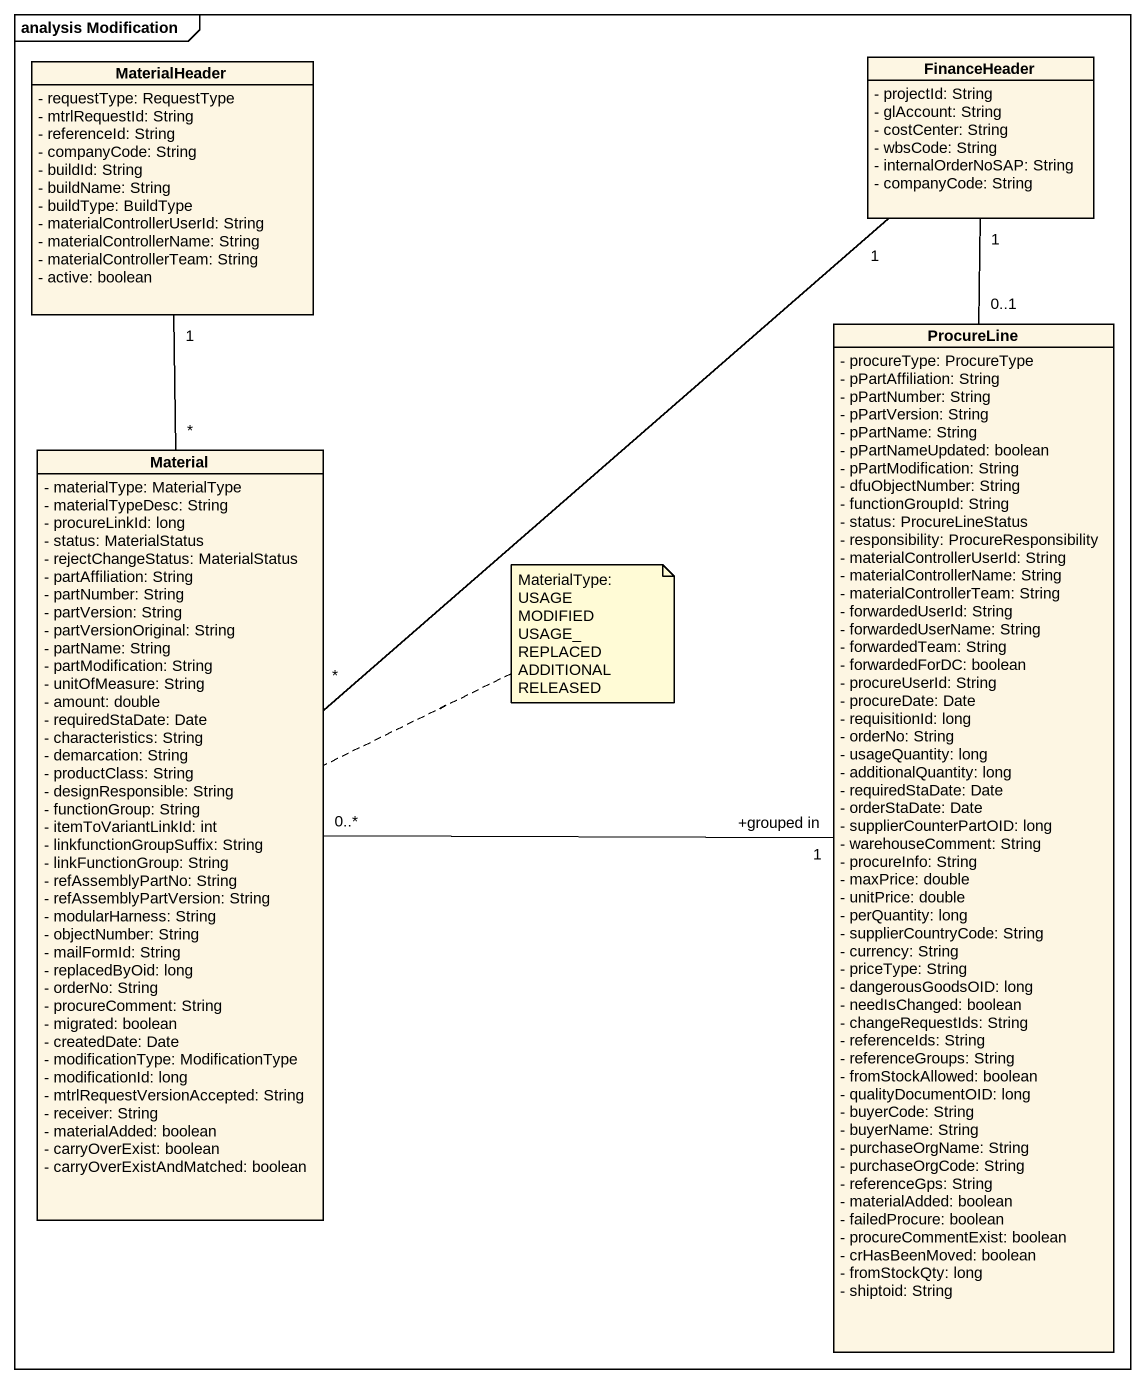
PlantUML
@startuml
mainframe analysis Modification
hide circle
hide empty members
skinparam classAttributeIconSize 0
class MaterialHeader {
  - requestType: RequestType
  - mtrlRequestId: String
  - referenceId: String
  - companyCode: String
  - buildId: String
  - buildName: String
  - buildType: BuildType
  - materialControllerUserId: String
  - materialControllerName: String
  - materialControllerTeam: String
  - active: boolean
}
class FinanceHeader {
  - projectId: String
  - glAccount: String
  - costCenter: String
  - wbsCode: String
  - internalOrderNoSAP: String
  - companyCode: String
}
class ProcureLine {
  - procureType: ProcureType
  - pPartAffiliation: String
  - pPartNumber: String
  - pPartVersion: String
  - pPartName: String
  - pPartNameUpdated: boolean
  - pPartModification: String
  - dfuObjectNumber: String
  - functionGroupId: String
  - status: ProcureLineStatus
  - responsibility: ProcureResponsibility
  - materialControllerUserId: String
  - materialControllerName: String
  - materialControllerTeam: String
  - forwardedUserId: String
  - forwardedUserName: String
  - forwardedTeam: String
  - forwardedForDC: boolean
  - procureUserId: String
  - procureDate: Date
  - requisitionId: long
  - orderNo: String
  - usageQuantity: long
  - additionalQuantity: long
  - requiredStaDate: Date
  - orderStaDate: Date
  - supplierCounterPartOID: long
  - warehouseComment: String
  - procureInfo: String
  - maxPrice: double
  - unitPrice: double
  - perQuantity: long
  - supplierCountryCode: String
  - currency: String
  - priceType: String
  - dangerousGoodsOID: long
  - needIsChanged: boolean
  - changeRequestIds: String
  - referenceIds: String
  - referenceGroups: String
  - fromStockAllowed: boolean
  - qualityDocumentOID: long
  - buyerCode: String
  - buyerName: String
  - purchaseOrgName: String
  - purchaseOrgCode: String
  - referenceGps: String
  - materialAdded: boolean
  - failedProcure: boolean
  - procureCommentExist: boolean
  - crHasBeenMoved: boolean
  - fromStockQty: long
  - shiptoid: String
}
class Material {
  - materialType: MaterialType
  - materialTypeDesc: String
  - procureLinkId: long
  - status: MaterialStatus
  - rejectChangeStatus: MaterialStatus
  - partAffiliation: String
  - partNumber: String
  - partVersion: String
  - partVersionOriginal: String
  - partName: String
  - partModification: String
  - unitOfMeasure: String
  - amount: double
  - requiredStaDate: Date
  - characteristics: String
  - demarcation: String
  - productClass: String
  - designResponsible: String
  - functionGroup: String
  - itemToVariantLinkId: int
  - linkfunctionGroupSuffix: String
  - linkFunctionGroup: String
  - refAssemblyPartNo: String
  - refAssemblyPartVersion: String
  - modularHarness: String
  - objectNumber: String
  - mailFormId: String
  - replacedByOid: long
  - orderNo: String
  - procureComment: String
  - migrated: boolean
  - createdDate: Date
  - modificationType: ModificationType
  - modificationId: long
  - mtrlRequestVersionAccepted: String
  - receiver: String
  - materialAdded: boolean
  - carryOverExist: boolean
  - carryOverExistAndMatched: boolean
}
MaterialHeader "1" -- "*" Material
FinanceHeader "1" -- "0..1" ProcureLine
Material "*" -up- "1" FinanceHeader
Material "0..*" -right- "+grouped in\n1" ProcureLine
note right of Material
  MaterialType:
  USAGE
  MODIFIED
  USAGE_REPLACED
  ADDITIONAL
  RELEASED
end note
@enduml
